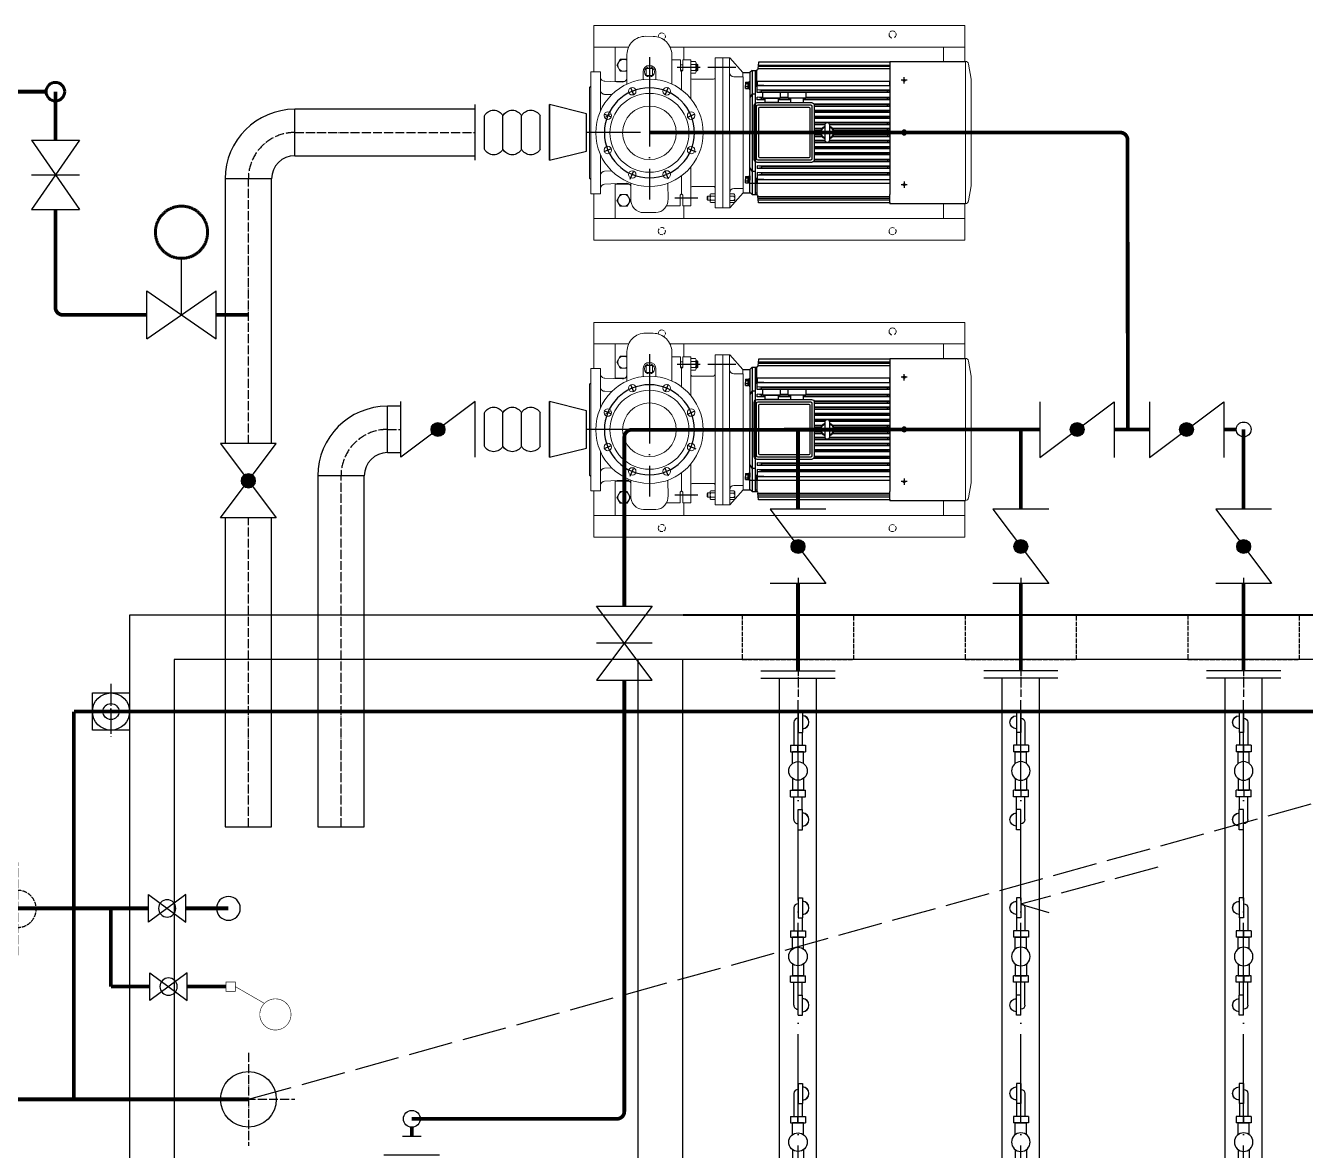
# Model space of a CAD drawing. Header units: inches. Extents: x -26985 to 86262, y -10753 to 149570.
# Drawn here: x -8848 to -5402, y 50635 to 53665 of the extents above; entities that cross this region are included whole.
import ezdxf

# ---------------------------------------------------------------- set-up
doc = ezdxf.new("R2010")
doc.units = ezdxf.units.IN
doc.header["$MEASUREMENT"] = 0
doc.linetypes.add('ACAD_ISO02W100', pattern=[15, 12, -3])
doc.linetypes.add('ACAD_ISO04W100', pattern=[30, 24, -3, 0, -3])
for name, color, linetype in [('JY', 7, 'Continuous'), ('JYKC', 4, 'Continuous'), ('JYKC-YM', 4, 'Continuous')]:
    doc.layers.add(name, color=color, linetype=linetype)

# ---------------------------------------------------------------- blocks, each defined once
blk = doc.blocks.new('蝶阀')
at = {"layer": 'JY', "linetype": 'Continuous', "lineweight": -3}
h = blk.add_hatch(color=10, dxfattribs=at)
h.paths.add_polyline_path([(-14.9, 11.2), (14.9, -11.2, 0.162278), (18.7, 0, 0.720759)])
h.paths.add_polyline_path([(14.9, -11.2), (-14.9, 11.2, 0.162278), (-18.7, 0, 0.720759)])
at = {"layer": 'JY', "color": 10, "linetype": 'Continuous', "lineweight": -3}
for p, q in [((100, -75), (-100, 75)), ((-100, 75), (-100, -75)), ((100, 75), (100, -75))]:
    blk.add_line(p, q, dxfattribs=at)
for start, end in [(0, 180), (180, 360)]:
    blk.add_arc((0, 0), 18.7, start, end, dxfattribs=at)
blk = doc.blocks.new('JYSP-3115-P')
at = {"layer": 'JYKC', "color": 132, "linetype": 'Continuous', "lineweight": -3}
for p, q in [((3000, 150), (3000, -50)), ((3020, 150), (3020, -50)), ((0, 100), (3000, 100)), ((0, 100), (0, 0)), ((0, 0), (3000, 0))]:
    blk.add_line(p, q, dxfattribs=at)
at = {"layer": 'JYKC', "color": 136, "linetype": 'Continuous', "ltscale": 2}
for p, q in [((180.6, 70.4), (180.6, 29.9)), ((180.6, 70.4), (198.2, 70.4)), ((198.2, 70.4), (198.2, 29.9)), ((301.8, 70.4), (301.8, 29.9)), ((319.4, 70.4), (301.8, 70.4)), ((319.4, 70.4), (319.4, 29.9)), ((680.6, 70.4), (680.6, 29.9)), ((680.6, 70.4), (698.2, 70.4)), ((698.2, 70.4), (698.2, 29.9)), ((801.8, 70.4), (801.8, 29.9)), ((819.4, 70.4), (801.8, 70.4)), ((819.4, 70.4), (819.4, 29.9)), ((1180.6, 70.4), (1180.6, 29.9)), ((1180.6, 70.4), (1198.2, 70.4)), ((1198.2, 70.4), (1198.2, 29.9)), ((1301.8, 70.4), (1301.8, 29.9)), ((1319.4, 70.4), (1301.8, 70.4)), ((1319.4, 70.4), (1319.4, 29.9)), ((1680.6, 70.4), (1680.6, 29.9)), ((1680.6, 70.4), (1698.2, 70.4)), ((1698.2, 70.4), (1698.2, 29.9)), ((1801.8, 70.4), (1801.8, 29.9)), ((1819.4, 70.4), (1801.8, 70.4)), ((1819.4, 70.4), (1819.4, 29.9)), ((2180.6, 70.4), (2180.6, 29.9)), ((2180.6, 70.4), (2198.2, 70.4)), ((2198.2, 70.4), (2198.2, 29.9)), ((2301.8, 70.4), (2301.8, 29.9)), ((2319.4, 70.4), (2301.8, 70.4)), ((2319.4, 70.4), (2319.4, 29.9)), ((2680.6, 70.4), (2680.6, 29.9)), ((2680.6, 70.4), (2698.2, 70.4)), ((2698.2, 70.4), (2698.2, 29.9)), ((2801.8, 70.4), (2801.8, 29.9)), ((2819.4, 70.4), (2801.8, 70.4)), ((2819.4, 70.4), (2819.4, 29.9)), ((118.9, 61.1), (180.6, 61.2)), ((146.1, 38.7), (180.6, 38.7)), ((198.2, 50.2), (180.6, 50.1)), ((301.8, 50.2), (319.4, 50.1)), ((381.1, 61.1), (319.4, 61.2)), ((353.9, 38.7), (319.4, 38.7)), ((618.9, 61.1), (680.6, 61.2)), ((646.1, 38.7), (680.6, 38.7)), ((698.2, 50.2), (680.6, 50.1)), ((801.8, 50.2), (819.4, 50.1)), ((881.1, 61.1), (819.4, 61.2)), ((853.9, 38.7), (819.4, 38.7)), ((1118.9, 61.1), (1180.6, 61.2)), ((1146.1, 38.7), (1180.6, 38.7)), ((1198.2, 50.2), (1180.6, 50.1)), ((1301.8, 50.2), (1319.4, 50.1)), ((1381.1, 61.1), (1319.4, 61.2)), ((1353.9, 38.7), (1319.4, 38.7)), ((1618.9, 61.1), (1680.6, 61.2)), ((1646.1, 38.7), (1680.6, 38.7)), ((1698.2, 50.2), (1680.6, 50.1)), ((1801.8, 50.2), (1819.4, 50.1)), ((1881.1, 61.1), (1819.4, 61.2)), ((1853.9, 38.7), (1819.4, 38.7)), ((2118.9, 61.1), (2180.6, 61.2)), ((2146.1, 38.7), (2180.6, 38.7)), ((2198.2, 50.2), (2180.6, 50.1)), ((2301.8, 50.2), (2319.4, 50.1)), ((2381.1, 61.1), (2319.4, 61.2)), ((2353.9, 38.7), (2319.4, 38.7)), ((2618.9, 61.1), (2680.6, 61.2)), ((2646.1, 38.7), (2680.6, 38.7)), ((2698.2, 50.2), (2680.6, 50.1)), ((2801.8, 50.2), (2819.4, 50.1)), ((2881.1, 61.1), (2819.4, 61.2)), ((2853.9, 38.7), (2819.4, 38.7)), ((180.6, 29.9), (198.2, 29.9)), ((319.4, 29.9), (301.8, 29.9)), ((680.6, 29.9), (698.2, 29.9)), ((819.4, 29.9), (801.8, 29.9)), ((1180.6, 29.9), (1198.2, 29.9)), ((1319.4, 29.9), (1301.8, 29.9)), ((1680.6, 29.9), (1698.2, 29.9)), ((1819.4, 29.9), (1801.8, 29.9)), ((2180.6, 29.9), (2198.2, 29.9)), ((2319.4, 29.9), (2301.8, 29.9)), ((2680.6, 29.9), (2698.2, 29.9)), ((2819.4, 29.9), (2801.8, 29.9))]:
    blk.add_line(p, q, dxfattribs=at)
at = {"layer": 'JYKC', "color": 50, "linetype": 'ACAD_ISO04W100', "lineweight": -3, "ltscale": 10}
blk.add_line((0, 50), (3000, 50), dxfattribs=at)
at = {"layer": 'JYKC', "color": 136, "linetype": 'Continuous', "lineweight": -3}
for p, q in [((91.7, 50), (146.1, 50)), ((91.7, 50), (91.7, 38.2)), ((91.7, 38.2), (146.1, 38.2)), ((146.1, 50), (146.1, 38.2)), ((230, 65), (198.2, 65)), ((198.2, 35), (198.2, 65)), ((230, 35), (198.2, 35)), ((270, 65), (301.8, 65)), ((270, 35), (301.8, 35)), ((301.8, 35), (301.8, 65)), ((408.3, 50), (353.9, 50)), ((353.9, 50), (353.9, 38.2)), ((408.3, 38.2), (353.9, 38.2)), ((408.3, 50), (408.3, 38.2)), ((591.7, 50), (646.1, 50)), ((591.7, 50), (591.7, 38.2)), ((591.7, 38.2), (646.1, 38.2)), ((646.1, 50), (646.1, 38.2)), ((730, 65), (698.2, 65)), ((698.2, 35), (698.2, 65)), ((730, 35), (698.2, 35)), ((770, 65), (801.8, 65)), ((770, 35), (801.8, 35)), ((801.8, 35), (801.8, 65)), ((908.3, 50), (853.9, 50)), ((853.9, 50), (853.9, 38.2)), ((908.3, 38.2), (853.9, 38.2)), ((908.3, 50), (908.3, 38.2)), ((1091.7, 50), (1146.1, 50)), ((1091.7, 50), (1091.7, 38.2)), ((1091.7, 38.2), (1146.1, 38.2)), ((1146.1, 50), (1146.1, 38.2)), ((1230, 65), (1198.2, 65)), ((1198.2, 35), (1198.2, 65)), ((1230, 35), (1198.2, 35)), ((1270, 65), (1301.8, 65)), ((1270, 35), (1301.8, 35)), ((1301.8, 35), (1301.8, 65)), ((1408.3, 50), (1353.9, 50)), ((1353.9, 50), (1353.9, 38.2)), ((1408.3, 38.2), (1353.9, 38.2)), ((1408.3, 50), (1408.3, 38.2)), ((1591.7, 50), (1646.1, 50)), ((1591.7, 50), (1591.7, 38.2)), ((1591.7, 38.2), (1646.1, 38.2)), ((1646.1, 50), (1646.1, 38.2)), ((1730, 65), (1698.2, 65)), ((1698.2, 35), (1698.2, 65)), ((1730, 35), (1698.2, 35)), ((1770, 65), (1801.8, 65)), ((1770, 35), (1801.8, 35)), ((1801.8, 35), (1801.8, 65)), ((1908.3, 50), (1853.9, 50)), ((1853.9, 50), (1853.9, 38.2)), ((1908.3, 38.2), (1853.9, 38.2)), ((1908.3, 50), (1908.3, 38.2)), ((2091.7, 50), (2146.1, 50)), ((2091.7, 50), (2091.7, 38.2)), ((2091.7, 38.2), (2146.1, 38.2)), ((2146.1, 50), (2146.1, 38.2)), ((2230, 65), (2198.2, 65)), ((2198.2, 35), (2198.2, 65)), ((2230, 35), (2198.2, 35)), ((2270, 65), (2301.8, 65)), ((2270, 35), (2301.8, 35)), ((2301.8, 35), (2301.8, 65)), ((2408.3, 50), (2353.9, 50)), ((2353.9, 50), (2353.9, 38.2)), ((2408.3, 38.2), (2353.9, 38.2)), ((2408.3, 50), (2408.3, 38.2)), ((2591.7, 50), (2646.1, 50)), ((2591.7, 50), (2591.7, 38.2)), ((2591.7, 38.2), (2646.1, 38.2)), ((2646.1, 50), (2646.1, 38.2)), ((2730, 65), (2698.2, 65)), ((2698.2, 35), (2698.2, 65)), ((2730, 35), (2698.2, 35)), ((2770, 65), (2801.8, 65)), ((2770, 35), (2801.8, 35)), ((2801.8, 35), (2801.8, 65)), ((2908.3, 50), (2853.9, 50)), ((2853.9, 50), (2853.9, 38.2)), ((2908.3, 38.2), (2853.9, 38.2)), ((2908.3, 50), (2908.3, 38.2))]:
    blk.add_line(p, q, dxfattribs=at)
for centre in [(250, 50), (750, 50), (1250, 50), (1750, 50), (2250, 50), (2750, 50)]:
    blk.add_circle(centre, 25, dxfattribs=at)
for centre, radius, start, end in [((118.9, 38.2), 17.8, 180.9657, 359.0343), ((118.9, 38.2), 17.5, 180, 0), ((381.1, 38.2), 17.8, 180.9657, 359.0343), ((381.1, 38.2), 17.5, 180, 0), ((618.9, 38.2), 17.8, 180.9657, 359.0343), ((618.9, 38.2), 17.5, 180, 0), ((881.1, 38.2), 17.8, 180.9657, 359.0343), ((881.1, 38.2), 17.5, 180, 0), ((1118.9, 38.2), 17.8, 180.9657, 359.0343), ((1118.9, 38.2), 17.5, 180, 0), ((1381.1, 38.2), 17.8, 180.9657, 359.0343), ((1381.1, 38.2), 17.5, 180, 0), ((1618.9, 38.2), 17.8, 180.9657, 359.0343), ((1618.9, 38.2), 17.5, 180, 0), ((1881.1, 38.2), 17.8, 180.9657, 359.0343), ((1881.1, 38.2), 17.5, 180, 0), ((2118.9, 38.2), 17.8, 180.9657, 359.0343), ((2118.9, 38.2), 17.5, 180, 0), ((2381.1, 38.2), 17.8, 180.9657, 359.0343), ((2381.1, 38.2), 17.5, 180, 0), ((2618.9, 38.2), 17.8, 180.9657, 359.0343), ((2618.9, 38.2), 17.5, 180, 0), ((2881.1, 38.2), 17.8, 180.9657, 359.0343), ((2881.1, 38.2), 17.5, 180, 0)]:
    blk.add_arc(centre, radius, start, end, dxfattribs=at)
at = {"layer": 'JYKC', "color": 136, "linetype": 'Continuous', "ltscale": 2}
for centre, start, end in [((118.9, 50), 90, 180), ((381.1, 50), 0, 90), ((618.9, 50), 90, 180), ((881.1, 50), 0, 90), ((1118.9, 50), 90, 180), ((1381.1, 50), 0, 90), ((1618.9, 50), 90, 180), ((1881.1, 50), 0, 90), ((2118.9, 50), 90, 180), ((2381.1, 50), 0, 90), ((2618.9, 50), 90, 180), ((2881.1, 50), 0, 90)]:
    blk.add_arc(centre, 11.1, start, end, dxfattribs=at)
blk = doc.blocks.new('地漏')
at = {"layer": 'JY', "color": 50, "linetype": 'ACAD_ISO04W100', "lineweight": -3, "ltscale": 5}
for p, q in [((0, 150), (0, -150)), ((-150, 0), (150, 0))]:
    blk.add_line(p, q, dxfattribs=at)
at = {"layer": 'JY', "color": 10, "linetype": 'Continuous', "lineweight": -3}
blk.add_lwpolyline([(-100, 100), (100, 100), (100, -100), (-100, -100)], close=True, dxfattribs=at)
for radius in [100, 43.1]:
    blk.add_circle((0, 0), radius, dxfattribs=at)
blk = doc.blocks.new('球阀')
at = {"layer": 'JY', "color": 10, "linetype": 'Continuous', "lineweight": -3}
for p, q in [((-100, 75), (-100, -75)), ((-100, -75), (100, 75)), ((100, -75), (-100, 75)), ((100, 75), (100, -75))]:
    blk.add_line(p, q, dxfattribs=at)
for start, end in [(0, 180), (180, 360)]:
    blk.add_arc((0, 0), 46.7, start, end, dxfattribs=at)
blk = doc.blocks.new('浮球阀')
at = {"layer": 'JY', "color": 10, "linetype": 'Continuous', "lineweight": -3, "const_width": 3}
for points in [[(0, 25), (0, -25), (50, -25), (50, 25), (0, 25)], [(50, 0), (206.6, -90.4)]]:
    blk.add_lwpolyline(points, dxfattribs=at)
blk.add_lwpolyline([(350, -150, 1), (181.9, -150, 1), (350, -150, 1.732051)], format="xyb", dxfattribs=at)
blk = doc.blocks.new('室外管网')
at = {"layer": 'JY', "color": 2, "linetype": 'ACAD_ISO04W100', "lineweight": -3}
for p, q in [((3049.1, 1678), (3049.1, 1928)), ((2925.1, 1804.5), (3175.1, 1804.5))]:
    blk.add_line(p, q, dxfattribs=at)
at = {"layer": 'JY', "color": 11, "linetype": 'Continuous', "lineweight": -3, "const_width": 10}
for points in [[(2597.4, 1804.5), (2482.5, 1804.5)], [(3049.1, 1804.5), (2697.4, 1804.5)], [(2799.1, 1593.7), (2799.1, 1804.5)], [(2593.7, 1593.7), (2488.9, 1593.7)], [(2693.7, 1593.7), (2799.1, 1593.7)]]:
    blk.add_lwpolyline(points, dxfattribs=at)
at = {"layer": 'JY', "color": 11, "linetype": 'Continuous', "lineweight": -3}
blk.add_circle((2482.5, 1804.5), 32.1, dxfattribs=at)
at = {"layer": 'JY', "color": 5, "linetype": 'ACAD_ISO02W100', "lineweight": -3}
blk.add_circle((3050.1, 1803), 50, dxfattribs=at)
at = {"layer": 'JY', "color": 8, "linetype": 'Continuous', "lineweight": -3, "xscale": -0.5, "yscale": 0.5, "zscale": 0.5, "rotation": 180}
for p in [(2647.4, 1804.5), (2643.7, 1593.7)]:
    blk.add_blockref('球阀', p, dxfattribs=at)
at = {"layer": 'JY', "color": 11, "linetype": 'Continuous', "lineweight": -3, "xscale": -0.5, "yscale": 0.5, "zscale": 0.5}
blk.add_blockref('浮球阀', (2488.9, 1593.7), dxfattribs=at)
blk = doc.blocks.new('活接头')
at = {"layer": 'JY', "color": 10, "linetype": 'Continuous', "lineweight": -3}
for p, q in [((0, 75), (0, -75)), ((-50, 25), (-50, -25)), ((50, 25), (50, -25))]:
    blk.add_line(p, q, dxfattribs=at)
blk = doc.blocks.new('水泵P')
at = {"layer": 'JYKC', "linetype": 'Continuous'}
h = blk.add_hatch(dxfattribs=at)
h.set_pattern_fill('U', color=136, scale=1.287738, angle=135, style=0, pattern_type=0)
h.set_pattern_definition([(135, (-580.4002, 126.8244), (-0.91057, -0.91057), [])])
h.paths.add_polyline_path([(-580.4, 132.4), (-580.4, 137.1), (-582.5, 137.1), (-582.5, 132.4)])
h.paths.add_polyline_path([(-582.5, 121.2), (-582.5, 116.5), (-580.4, 116.5), (-580.4, 121.2)])
h = blk.add_hatch(dxfattribs=at)
h.set_pattern_fill('U', color=136, scale=1.15563, angle=45, style=0, pattern_type=0)
h.set_pattern_definition([(225, (-580.4002, -126.8244), (-0.91057, 0.91057), [])])
h.paths.add_polyline_path([(-580.4, -132.4), (-580.4, -137.1), (-582.5, -137.1), (-582.5, -132.4)])
h.paths.add_polyline_path([(-582.5, -121.2), (-582.5, -116.5), (-580.4, -116.5), (-580.4, -121.2)])
at = {"layer": 'JYKC', "color": 4, "linetype": 'Continuous', "lineweight": 15}
for p, q in [((-1000.8, 165.6), (-1000.8, 289.8)), ((-1000.8, 289.8), (-1.2, 289.8)), ((-1.2, 289.8), (-1.2, 191.4)), ((-1008.9, -163.8), (-1008.9, 165.6)), ((-1008.9, 165.6), (-982.4, 165.6)), ((-1012.4, 123.4), (-1008.9, 126.9)), ((-1012.4, 123.4), (-1012.4, -121.6)), ((-1012.4, -121.6), (-1008.9, -125.1)), ((-982.4, -163.8), (-1008.9, -163.8)), ((-1000.8, -288), (-1000.8, -163.8)), ((-1.2, -191.4), (-1.2, -288)), ((-1.2, -288), (-1000.8, -288))]:
    blk.add_line(p, q, dxfattribs=at)
at = {"layer": 'JYKC', "color": 136, "linetype": 'Continuous', "lineweight": 15}
for p, q in [((-1000.8, 232), (-1.2, 232)), ((-943.1, 139.6), (-943.1, 232)), ((-943.1, 232), (-758.2, 232)), ((-866.7, 215.8), (-833.7, 215.8)), ((-758.2, 232), (-758.2, 197.4)), ((-59, 232), (-59, 191.4)), ((-929.2, 198.9), (-938.4, 182.9)), ((-938.4, 182.9), (-929.2, 166.9)), ((-910.7, 198.9), (-929.2, 198.9)), ((-901.5, 182.9), (-910.7, 198.9)), ((-910.7, 166.9), (-901.5, 182.9)), ((-900.4, 181.9), (-900.4, 136.4)), ((-773.2, 197.4), (-804.9, 197.4)), ((-800.6, 181), (-800.7, 136.7)), ((-767.5, 197.4), (-773.2, 197.4)), ((-767.5, 197.3), (-767.5, 169.1)), ((-760.6, 197.4), (-739.6, 197.4)), ((-760.6, 197.3), (-760.6, 169.1)), ((-739.6, 93.3), (-739.6, 197.3)), ((-695.2, 180.4), (-695.2, 173.3)), ((-695.2, 173.3), (-693.1, 171.1)), ((-695.1, 180.4), (-693.1, 182.6)), ((-693.1, 182.6), (-693.1, 171.1)), ((-687.4, 182.6), (-693.1, 182.6)), ((-687.4, 185.6), (-687.4, 168.4)), ((-685.5, 182.6), (-685.6, 182.6)), ((-685.5, 188.5), (-674, 188.5)), ((-685.5, 182.7), (-674, 182.7)), ((-652.9, 203.2), (-673.9, 203.2)), ((-673.9, 203.2), (-673.9, -201.1)), ((-652.9, -201.1), (-652.9, 203.2)), ((-634.6, 203.1), (-652.5, 203.1)), ((-634.6, 162.7), (-634.6, 203.1)), ((-634.6, 203.1), (-598.7, 162.7)), ((-634.6, 203.1), (-634.6, 0.9)), ((-623, 188.8), (-634.5, 188.8)), ((-623, 183), (-634.5, 183)), ((-621.1, 185.9), (-621.1, 168.7)), ((0, 191.4), (0, -191.4)), ((8.5, 183.9), (8.5, 184.3)), ((15.6, 143.7), (8.5, 184.3)), ((-982.4, 165.6), (-982.4, 60.1)), ((-937.5, 137.4), (-971.4, 139.4)), ((-943.1, 139.6), (-943.1, 137.8)), ((-904.4, 139.6), (-943.1, 139.6)), ((-929.2, 166.9), (-910.7, 166.9)), ((-850.6, 150.9), (-850.6, 145.3)), ((-763.9, 165.4), (-767.5, 169.1)), ((-760.6, 169.1), (-764, 165.6)), ((-763.9, 116.5), (-763.9, 165.7)), ((-763.9, 165.7), (-763.9, 116.5)), ((-735.5, 145.4), (-678, 145.4)), ((-693.1, 171.1), (-687.4, 171.1)), ((-685.5, 171.1), (-674, 171.1)), ((-685.5, 165.3), (-674, 165.3)), ((-623, 171.4), (-634.5, 171.4)), ((-623, 165.6), (-634.5, 165.6)), ((-598.7, 151.1), (-623, 151.1)), ((-598.7, 162.7), (-598.7, 151.1)), ((-598.7, 151.1), (-598.7, -149.8)), ((-167.4, 142.3), (-164.5, 144)), ((-167.4, 138.9), (-167.4, 142.3)), ((-164.5, 137.3), (-167.4, 138.9)), ((-164.5, 144), (-161.6, 142.3)), ((-161.6, 138.9), (-164.5, 137.3)), ((-161.6, 142.3), (-161.6, 138.9)), ((15.6, 143.7), (15.6, -143.7)), ((-952.7, 103.1), (-971.4, 104.2)), ((-937.3, 137.5), (-912.4, 136.3)), ((-634.8, -201.1), (-634.8, 0.4)), ((-982.4, -58.4), (-982.4, -163.8)), ((-953.9, -50.4), (-971.6, -40.6)), ((-952, -102), (-971.9, -102.8)), ((-739.6, -195.5), (-739.6, -91.5)), ((-923, -136), (-971.9, -138)), ((-943.1, -136.8), (-943.1, -137.8)), ((-943.1, -230.2), (-943.1, -137.8)), ((-943.1, -137.8), (-917.1, -137.8)), ((-911.2, -209.7), (-911.2, -130.4)), ((-790.7, -209.1), (-790.7, -130.5)), ((-763.9, -114.7), (-763.9, -164.1)), ((-763.9, -164.1), (-763.9, -114.7)), ((-164.5, -137.3), (-167.4, -138.9)), ((-161.6, -138.9), (-164.5, -137.3)), ((-929.2, -165.1), (-938.4, -181.1)), ((-911.2, -165.1), (-929.2, -165.1)), ((-867.9, -142.5), (-867.9, -163.2)), ((-859.7, -153.4), (-842, -153.4)), ((-859.7, -172.4), (-859.7, -153.4)), ((-850.6, -166.1), (-850.6, -160.3)), ((-842, -153.4), (-842, -172.4)), ((-833.3, -142.5), (-833.3, -163.2)), ((-763.9, -163.8), (-767.3, -167.5)), ((-767.3, -195.4), (-767.3, -167.5)), ((-767.3, -167.6), (-760.6, -167.6)), ((-760.6, -167.7), (-763.9, -164.1)), ((-760.6, -195.5), (-760.6, -167.7)), ((-760.6, -195.5), (-760.6, -167.7)), ((-739.5, -143.6), (-739.5, -143.6)), ((-738.3, -159.4), (-726.3, -159.4)), ((-738.3, -167.3), (-726.3, -167.3)), ((-678, -143.6), (-735.4, -143.6)), ((-725.1, -163.4), (-725.1, -187.1)), ((-721.7, -166), (-725.1, -166)), ((-725.1, -166), (-725.1, -184.5)), ((-721.7, -166), (-720.5, -167.2)), ((-721.7, -184.5), (-721.7, -166)), ((-720.5, -167.2), (-720.5, -183.3)), ((-634.8, -161.4), (-634.8, -201.1)), ((-634, -200.9), (-598.9, -161.4)), ((-598.9, -149.8), (-623.3, -149.8)), ((-598.9, -161.4), (-598.9, -149.8)), ((-167.4, -138.9), (-167.4, -142.3)), ((-167.4, -142.3), (-164.5, -144)), ((-164.5, -144), (-161.6, -142.3)), ((-161.6, -142.3), (-161.6, -138.9)), ((15.6, -143.7), (8.5, -184.3)), ((-938.4, -181.1), (-929.2, -197.1)), ((-929.2, -197.1), (-911.2, -197.1)), ((-842, -172.4), (-859.7, -172.4)), ((-767.3, -195.6), (-790.7, -195.5)), ((-767.3, -182.3), (-760.6, -182.3)), ((-739.6, -195.6), (-760.6, -195.6)), ((-758.2, -195.6), (-758.2, -230.2)), ((-738.3, -183.2), (-726.3, -183.2)), ((-738.3, -191.1), (-726.3, -191.1)), ((-725.1, -184.5), (-721.7, -184.5)), ((-720.5, -183.3), (-721.7, -184.5)), ((-673.9, -201.1), (-652.9, -201.1)), ((-634.1, -201.2), (-652.5, -201.2)), ((-59, -191.4), (-59, -230.2)), ((8.5, -183.9), (8.5, -184.3)), ((-1000.8, -230.2), (-906.7, -230.2)), ((-906.7, -230.2), (-943.1, -230.2)), ((-758.2, -230.2), (-795.1, -230.2)), ((-795.1, -230.2), (-1.2, -230.2)), ((-860.7, -259.1), (-840.3, -259))]:
    blk.add_line(p, q, dxfattribs=at)
at = {"layer": 'JYKC', "color": 50, "linetype": 'ACAD_ISO04W100', "ltscale": 10}
for p, q in [((-850.6, -202.5), (-850.6, 180.5)), ((25.8, 0), (-1020.1, 0))]:
    blk.add_line(p, q, dxfattribs=at)
at = {"layer": 'JYKC', "color": 136, "linetype": 'Continuous', "ltscale": 3}
for p, q in [((-720.6, 176.9), (-782.3, 176.9)), ((-156.4, 140.6), (-172.6, 140.6)), ((-164.5, 132.3), (-164.5, 149)), ((-902.4, 126), (-893.8, 105.2)), ((-798.9, 125.8), (-807.9, 104.1)), ((-972.9, 51.6), (-952.5, 43.1)), ((-724.6, 53.1), (-748.3, 43.3)), ((-952.8, -41.4), (-972.7, -49.7)), ((-748.5, -41.4), (-727.6, -50)), ((-893.1, -101.6), (-900.8, -120.2)), ((-807.5, -103.1), (-799.6, -122.2)), ((-164.5, -132.3), (-164.5, -149)), ((-156.4, -140.6), (-172.6, -140.6)), ((-714.5, -175.3), (-776.1, -175.3)), ((-617.7, -175.3), (-693.2, -175.3))]:
    blk.add_line(p, q, dxfattribs=at)
at = {"layer": 'JYKC', "color": 136, "linetype": 'Continuous'}
for p, q in [((-556.6, 189.7), (-558.5, 171.3)), ((-203.1, 189.7), (-556.6, 189.7)), ((-203.1, 191.4), (-203.1, 167.4)), ((-203.1, 191.4), (0, 191.4)), ((-598.7, 162.7), (-578.6, 162.7)), ((-579.9, 162.7), (-579.9, 0)), ((-573.9, 167.4), (-578.6, 162.7)), ((-573.9, -167.4), (-574, 167.2)), ((-573.9, 167.4), (-565.3, 167.4)), ((-565.3, 167.4), (-562.7, 167.4)), ((-565.3, 167.4), (-565.3, -167.4)), ((-565.3, 162.3), (-561.9, 162.3)), ((-561.7, 137.7), (-561.7, 167.5)), ((-203.1, -191.4), (-203.1, 167.4)), ((-591.6, 135.3), (-591.6, 126.8)), ((-591.6, 135.3), (-585.2, 135.3)), ((-585.2, 131.1), (-591.6, 131.1)), ((-591.6, 118.3), (-591.6, 126.8)), ((-585.2, 122.6), (-591.6, 122.6)), ((-591.6, 118.3), (-585.2, 118.3)), ((-587, 126.8), (-580.7, 126.8)), ((-585.2, 135.3), (-585.2, 126.8)), ((-585.2, 134.7), (-582.5, 134.7)), ((-585.2, 126.8), (-585.2, 134.7)), ((-580.3, 131.7), (-585.2, 131.7)), ((-585.2, 126.8), (-582.5, 128.4)), ((-585.2, 126.8), (-585.2, 118.9)), ((-582.5, 126.8), (-585.2, 125.3)), ((-585.2, 118.3), (-585.2, 126.8)), ((-580.4, 121.9), (-585.2, 121.9)), ((-585.2, 118.9), (-582.5, 118.9)), ((-584.3, 126.8), (-578.8, 126.8)), ((-582.5, 137.1), (-580.4, 137.1)), ((-582.5, 126.8), (-582.5, 137.1)), ((-582.5, 134.7), (-582.5, 126.8)), ((-582.5, 132.4), (-580.4, 132.4)), ((-582.5, 126.8), (-582.5, 116.5)), ((-582.5, 118.9), (-582.5, 126.8)), ((-582.5, 121.2), (-580.4, 121.2)), ((-582.5, 116.5), (-580.4, 116.5)), ((-580.4, 137.7), (-580.4, 94.1)), ((-543, 137.7), (-580.4, 137.7)), ((-580.4, 137.1), (-580.4, 126.8)), ((-580.4, 116.5), (-580.4, 126.8)), ((-574, 103.9), (-580.4, 94.1)), ((-574, 103.9), (-565.3, 103.9)), ((-562.7, 124.2), (-565.3, 124.2)), ((-562.7, 124.2), (-562.7, 137.7)), ((-543, 126.8), (-562.7, 126.8)), ((-561, 107.7), (-561, 137.1)), ((-549, 112.8), (-561, 114.6)), ((-549, 109.4), (-561, 107.7)), ((-549, 109.4), (-549, 112.8)), ((-210, 112.8), (-204.9, 113.7)), ((-210, 109.4), (-210, 112.8)), ((-210, 109.4), (-204.9, 108.6)), ((-204.9, 113.7), (-203.1, 113.7)), ((-204.9, 108.6), (-204.9, 113.7)), ((-204.9, 108.6), (-203.1, 108.6)), ((-568.3, 73), (-568.3, -73)), ((-562.1, 70.7), (-562.1, -70.7)), ((-561, 89.8), (-561, 96.7)), ((-549, 95), (-561, 96.7)), ((-549, 91.5), (-561, 89.8)), ((-414.6, 80.7), (-560.6, 80.7)), ((-416.9, 74.5), (-558.2, 74.5)), ((-549, 91.5), (-549, 95)), ((-413, -70.7), (-413, 70.7)), ((-406.9, -73), (-406.9, 73)), ((-210, 95), (-204.9, 95.8)), ((-210, 91.5), (-210, 95)), ((-210, 91.5), (-204.9, 90.7)), ((-210, 76.9), (-204.9, 77.8)), ((-210, 73.5), (-210, 76.9)), ((-210, 73.5), (-204.9, 72.6)), ((-204.9, 90.7), (-204.9, 95.8)), ((-204.9, 95.8), (-203.1, 95.8)), ((-204.9, 90.7), (-203.1, 90.7)), ((-204.9, 72.6), (-204.9, 77.8)), ((-204.9, 77.8), (-203.1, 77.8)), ((-204.9, 72.6), (-203.1, 72.6)), ((-555.9, 66), (-555.9, -66)), ((-421.5, 68.4), (-553.6, 68.4)), ((-419.2, -66), (-419.2, 66)), ((-210, 58.8), (-204.9, 59.7)), ((-210, 55.4), (-210, 58.8)), ((-210, 55.4), (-204.9, 54.5)), ((-210, 42.5), (-204.9, 43.4)), ((-210, 39.1), (-210, 42.5)), ((-210, 39.1), (-204.9, 38.2)), ((-204.9, 54.5), (-204.9, 59.7)), ((-204.9, 59.7), (-203.1, 59.7)), ((-204.9, 54.5), (-203.1, 54.5)), ((-204.9, 38.2), (-204.9, 43.4)), ((-204.9, 43.4), (-203.1, 43.4)), ((-204.9, 38.2), (-203.1, 38.2)), ((-579.9, -94.9), (-579.9, 0)), ((-377.8, 20.6), (-377.8, -20.6)), ((-365.8, -20.6), (-365.8, 20.6)), ((-365.8, 20.6), (-365.8, 20.6)), ((-210, 26.2), (-204.9, 27)), ((-210, 22.8), (-210, 26.2)), ((-210, 22.8), (-204.9, 21.9)), ((-210, 9.9), (-204.9, 10.7)), ((-210, 6.4), (-210, 9.9)), ((-210, 6.4), (-204.9, 5.6)), ((-204.9, 21.9), (-204.9, 27)), ((-204.9, 27), (-203.1, 27)), ((-204.9, 21.9), (-203.1, 21.9)), ((-204.9, 5.6), (-204.9, 10.7)), ((-204.9, 10.7), (-203.1, 10.7)), ((-204.9, 5.6), (-203.1, 5.6)), ((-159.5, 0.4), (-169.5, 0.4)), ((-169.5, 0.4), (-169.5, -0.4)), ((-159.5, -0.4), (-159.5, 0.4)), ((-377.8, -20.6), (-377.8, -20.6)), ((-210, -6.4), (-204.9, -5.6)), ((-210, -6.4), (-210, -9.9)), ((-210, -9.9), (-204.9, -10.7)), ((-210, -22.8), (-204.9, -21.9)), ((-210, -22.8), (-210, -26.2)), ((-210, -26.2), (-204.9, -27)), ((-204.9, -5.6), (-203.1, -5.6)), ((-204.9, -5.6), (-204.9, -10.7)), ((-204.9, -10.7), (-203.1, -10.7)), ((-204.9, -21.9), (-203.1, -21.9)), ((-204.9, -21.9), (-204.9, -27)), ((-204.9, -27), (-203.1, -27)), ((-169.5, -0.4), (-159.5, -0.4)), ((-553.6, -68.4), (-421.5, -68.4)), ((-210, -39.1), (-204.9, -38.2)), ((-210, -39.1), (-210, -42.5)), ((-210, -42.5), (-204.9, -43.4)), ((-210, -55.4), (-204.9, -54.5)), ((-210, -55.4), (-210, -58.8)), ((-210, -58.8), (-204.9, -59.7)), ((-204.9, -38.2), (-203.1, -38.2)), ((-204.9, -38.2), (-204.9, -43.4)), ((-204.9, -43.4), (-203.1, -43.4)), ((-204.9, -54.5), (-203.1, -54.5)), ((-204.9, -54.5), (-204.9, -59.7)), ((-204.9, -59.7), (-203.1, -59.7)), ((-574, -103.9), (-580.4, -94.1)), ((-580.4, -137.7), (-580.4, -94.1)), ((-549, -89.7), (-561, -88)), ((-561, -88), (-561, -94.9)), ((-549, -93.1), (-561, -94.9)), ((-560.6, -80.7), (-414.6, -80.7)), ((-558.2, -74.5), (-416.9, -74.5)), ((-549, -89.7), (-549, -93.1)), ((-498.3, -92.3), (-545.5, -92.3)), ((-545.5, -92.3), (-545.5, -108.5)), ((-504.4, -80.7), (-539.4, -80.7)), ((-539.4, -80.7), (-539.4, -92.3)), ((-539.4, -92.3), (-504.4, -92.3)), ((-504.4, -92.3), (-504.4, -80.7)), ((-498.3, -108.5), (-498.3, -92.3)), ((-429.6, -92.3), (-476.8, -92.3)), ((-476.8, -92.3), (-476.8, -108.5)), ((-470.8, -92.3), (-470.8, -80.7)), ((-470.8, -80.7), (-435.7, -80.7)), ((-435.7, -92.3), (-470.8, -92.3)), ((-435.7, -80.7), (-435.7, -92.3)), ((-429.6, -108.5), (-429.6, -92.3)), ((-210, -71.7), (-204.9, -70.8)), ((-210, -71.7), (-210, -75.1)), ((-210, -75.1), (-204.9, -76)), ((-210, -89.7), (-204.9, -88.9)), ((-210, -89.7), (-210, -93.1)), ((-210, -93.1), (-204.9, -94)), ((-204.9, -70.8), (-203.1, -70.8)), ((-204.9, -70.8), (-204.9, -76)), ((-204.9, -76), (-203.1, -76)), ((-204.9, -88.9), (-203.1, -88.9)), ((-204.9, -88.9), (-204.9, -94)), ((-204.9, -94), (-203.1, -94)), ((-591.6, -118.3), (-591.6, -126.8)), ((-591.6, -118.3), (-585.2, -118.3)), ((-585.2, -122.6), (-591.6, -122.6)), ((-591.6, -135.3), (-591.6, -126.8)), ((-585.2, -131.1), (-591.6, -131.1)), ((-591.6, -135.3), (-585.2, -135.3)), ((-587, -126.8), (-580.7, -126.8)), ((-585.2, -118.3), (-585.2, -126.8)), ((-585.2, -126.8), (-585.2, -118.9)), ((-585.2, -118.9), (-582.5, -118.9)), ((-580.4, -121.9), (-585.2, -121.9)), ((-582.5, -126.8), (-585.2, -125.3)), ((-585.2, -126.8), (-585.2, -134.7)), ((-585.2, -126.8), (-582.5, -128.4)), ((-585.2, -135.3), (-585.2, -126.8)), ((-580.3, -131.7), (-585.2, -131.7)), ((-585.2, -134.7), (-582.5, -134.7)), ((-584.3, -126.8), (-578.8, -126.8)), ((-582.5, -126.8), (-582.5, -116.5)), ((-582.5, -116.5), (-580.4, -116.5)), ((-582.5, -118.9), (-582.5, -126.8)), ((-582.5, -121.2), (-580.4, -121.2)), ((-582.5, -134.7), (-582.5, -126.8)), ((-582.5, -126.8), (-582.5, -137.1)), ((-582.5, -132.4), (-580.4, -132.4)), ((-582.5, -137.1), (-580.4, -137.1)), ((-580.4, -116.5), (-580.4, -126.8)), ((-580.4, -137.1), (-580.4, -126.8)), ((-579.9, -161.4), (-579.9, -137.7)), ((-574, -103.9), (-565.3, -103.9)), ((-562.7, -124.2), (-565.3, -124.2)), ((-562.7, -124.2), (-562.7, -137.7)), ((-543, -126.8), (-562.7, -126.8)), ((-561.7, -137.7), (-561.7, -167.5)), ((-561, -107.7), (-561, -137.1)), ((-549, -109.4), (-561, -107.7)), ((-549, -112.8), (-561, -114.6)), ((-549, -109.4), (-549, -112.8)), ((-545.5, -108.5), (-498.3, -108.5)), ((-476.8, -108.5), (-429.6, -108.5)), ((-210, -109.4), (-204.9, -108.6)), ((-210, -109.4), (-210, -112.8)), ((-210, -112.8), (-204.9, -113.7)), ((-204.9, -108.6), (-204.9, -113.7)), ((-204.9, -108.6), (-203.1, -108.6)), ((-204.9, -113.7), (-203.1, -113.7)), ((-598.9, -161.4), (-579.9, -161.4)), ((-573.9, -167.4), (-579.9, -161.4)), ((-573.9, -167.4), (-565.3, -167.4)), ((-565.3, -162.3), (-561.9, -162.3)), ((-565.3, -167.4), (-562.7, -167.4)), ((-565.3, -167.4), (-562.7, -167.4)), ((-556.6, -189.7), (-558.5, -171.3)), ((-203.1, -189.7), (-556.6, -189.7)), ((-203.1, -191.4), (0, -191.4))]:
    blk.add_line(p, q, dxfattribs=at)
at = {"layer": 'JYKC', "color": 136, "linetype": 'Continuous', "ltscale": 5}
for p, q in [((-203.1, 177.4), (-557.9, 177.4)), ((-557.4, 181.7), (-203.1, 181.7)), ((-558.4, 172), (-203.1, 172)), ((-203.1, 137.7), (-561, 137.7)), ((-561, 137.7), (-561, 126.8)), ((-561, 126.8), (-203.1, 126.8)), ((-203.1, 126.8), (-203.1, 137.7)), ((-561, -126.8), (-203.1, -126.8)), ((-561, -137.7), (-561, -126.8)), ((-203.1, -137.7), (-561, -137.7)), ((-203.1, -126.8), (-203.1, -137.7)), ((-558.4, -172), (-203.1, -172)), ((-203.1, -177.4), (-557.9, -177.4)), ((-557.4, -181.7), (-203.1, -181.7))]:
    blk.add_line(p, q, dxfattribs=at)
at = {"layer": 'JYKC', "color": 136, "linetype": 'Continuous', "lineweight": 13, "ltscale": 5}
for p, q in [((-203.1, 126.8), (-561, 126.8)), ((-561, 126.8), (-561, 114.6)), ((-561, 114.6), (-203.1, 114.6)), ((-203.1, 114.6), (-203.1, 126.8)), ((-561, -114.6), (-203.1, -114.6)), ((-561, -126.8), (-561, -114.6)), ((-203.1, -126.8), (-561, -126.8)), ((-203.1, -114.6), (-203.1, -126.8))]:
    blk.add_line(p, q, dxfattribs=at)
at = {"layer": 'JYKC', "color": 136, "linetype": 'Continuous', "lineweight": 13}
for p, q in [((-561, 114.6), (-203.1, 114.6)), ((-561, 107.7), (-203.1, 107.7)), ((-549, 112.8), (-210, 112.8)), ((-549, 109.4), (-210, 109.4)), ((-561, 96.7), (-203.1, 96.7)), ((-561, 89.8), (-203.1, 89.8)), ((-549, 95), (-210, 95)), ((-549, 91.5), (-210, 91.5)), ((-409.3, 78.6), (-203.1, 78.6)), ((-408, 76.9), (-210, 76.9)), ((-406.9, 73.5), (-210, 73.5)), ((-406.9, 71.8), (-203.1, 71.8)), ((-406.9, 60.5), (-203.1, 60.5)), ((-406.9, 58.8), (-210, 58.8)), ((-406.9, 55.4), (-210, 55.4)), ((-406.9, 53.7), (-203.1, 53.7)), ((-406.9, 44.2), (-203.1, 44.2)), ((-406.9, 42.5), (-210, 42.5)), ((-406.9, 39.1), (-210, 39.1)), ((-406.9, 37.3), (-203.1, 37.3)), ((-406.9, 27.9), (-203.1, 27.9)), ((-406.9, 26.2), (-374, 26.2)), ((-406.9, 22.8), (-377.4, 22.8)), ((-406.9, 21), (-377.8, 21)), ((-406.9, 11.6), (-385.9, 11.6)), ((-406.9, 9.9), (-387.1, 9.9)), ((-406.9, 6.4), (-388.8, 6.4)), ((-406.9, 4.7), (-389.4, 4.7)), ((-369.6, 26.2), (-210, 26.2)), ((-366.2, 22.8), (-210, 22.8)), ((-365.8, 21), (-203.1, 21)), ((-357.7, 11.6), (-203.1, 11.6)), ((-356.5, 9.9), (-210, 9.9)), ((-354.8, 6.4), (-210, 6.4)), ((-354.2, 4.7), (-203.1, 4.7)), ((-406.9, -4.7), (-389.4, -4.7)), ((-406.9, -6.4), (-388.8, -6.4)), ((-406.9, -9.9), (-387.1, -9.9)), ((-406.9, -11.6), (-385.9, -11.6)), ((-406.9, -21), (-377.8, -21)), ((-406.9, -22.8), (-377.4, -22.8)), ((-406.9, -26.2), (-374, -26.2)), ((-406.9, -27.9), (-203.1, -27.9)), ((-369.6, -26.2), (-210, -26.2)), ((-366.2, -22.8), (-210, -22.8)), ((-365.8, -21), (-203.1, -21)), ((-357.7, -11.6), (-203.1, -11.6)), ((-356.5, -9.9), (-210, -9.9)), ((-354.8, -6.4), (-210, -6.4)), ((-354.2, -4.7), (-203.1, -4.7)), ((-406.9, -37.3), (-203.1, -37.3)), ((-406.9, -39.1), (-210, -39.1)), ((-406.9, -42.5), (-210, -42.5)), ((-406.9, -44.2), (-203.1, -44.2)), ((-406.9, -53.7), (-203.1, -53.7)), ((-406.9, -55.4), (-210, -55.4)), ((-406.9, -58.8), (-210, -58.8)), ((-406.9, -60.5), (-203.1, -60.5)), ((-561, -88), (-539.4, -88)), ((-561, -94.9), (-545.5, -94.9)), ((-549, -89.7), (-539.4, -89.7)), ((-549, -93.1), (-545.5, -93.1)), ((-504.4, -88), (-470.8, -88)), ((-504.4, -89.7), (-470.8, -89.7)), ((-498.3, -93.1), (-476.8, -93.1)), ((-498.3, -94.9), (-476.8, -94.9)), ((-435.7, -88), (-203.1, -88)), ((-435.7, -89.7), (-210, -89.7)), ((-429.6, -93.1), (-210, -93.1)), ((-429.6, -94.9), (-203.1, -94.9)), ((-407.9, -76.8), (-203.1, -76.8)), ((-407.2, -75.1), (-210, -75.1)), ((-406.9, -70), (-203.1, -70)), ((-406.9, -71.7), (-210, -71.7)), ((-561, -107.7), (-545.5, -107.7)), ((-561, -114.6), (-203.1, -114.6)), ((-549, -109.4), (-210, -109.4)), ((-549, -112.8), (-210, -112.8)), ((-498.3, -107.7), (-476.8, -107.7)), ((-429.6, -107.7), (-203.1, -107.7))]:
    blk.add_line(p, q, dxfattribs=at)
at = {"layer": 'JYKC', "color": 136, "linetype": 'Continuous', "lineweight": 15}
for centre, radius in [((-920, 182.9), 16), ((-850.6, 0.9), 144.5), ((-164.5, 140.6), 1.98), ((-850.6, 0.9), 106.3), ((-897, 113.1), 10.1), ((-804.2, 113), 10.1), ((-850.6, 0.9), 72.2), ((-962.8, 47.3), 10.1), ((-738.5, 47.5), 10.1), ((-962.7, -45.5), 10.1), ((-738.5, -45.5), 10.1), ((-897, -111.2), 10.1), ((-804.2, -111.1), 10.1), ((-850.6, -163.2), 13.4), ((-164.5, -140.6), 1.98)]:
    blk.add_circle(centre, radius, dxfattribs=at)
at = {"layer": 'JYKC', "color": 136, "linetype": 'Continuous', "ltscale": 3}
blk.add_circle((-850.6, 0.9), 121.3, dxfattribs=at)
at = {"layer": 'JYKC', "color": 136, "linetype": 'Continuous'}
for radius in [6.47, 5.02]:
    blk.add_circle((-164.5, 0), radius, dxfattribs=at)
at = {"layer": 'JYKC', "color": 136, "linetype": 'Continuous', "lineweight": 15}
for centre, radius, start, end in [((-817.2, 265.8), 9.57, 137.1314, 220.1105), ((-817.2, 265.8), 9.57, 72.1445, 126.6106), ((-817.2, 265.8), 9.57, 245.2689, 312.8614), ((-817.2, 265.8), 9.57, 341.2932, 53.3956), ((-196, 265.8), 9.57, 136.3943, 218.9545), ((-196, 265.8), 9.57, 233.9388, 306.4237), ((-196, 265.8), 9.57, 63.3037, 123.5599), ((-196, 265.8), 9.57, 329.6057, 42.9164), ((-866, 181.2), 34.7, 89.724, 186.6149), ((-835.2, 181.2), 34.7, 355.6202, 87.8024), ((-684.3, 185.6), 3.13, 112.4758, 247.5242), ((-677.8, 176.9), 9.61, 143.0468, 216.9532), ((-624.2, 185.9), 3.13, 292.4758, 67.5242), ((-630.7, 177.2), 9.61, 323.0468, 36.9532), ((0, 182.9), 8.58, 10, 90), ((-970.7, 151), 11.7, 182.4631, 267.3913), ((-912.1, 148.1), 11.7, 266.5669, 357.2735), ((-735.3, 149.6), 4.26, 180.7324, 269.5924), ((-684.3, 168.2), 3.12, 112.2978, 247.7022), ((-678.1, 149.6), 4.26, 270.129, 1.5319), ((-623, 162.7), 11.6, 180, 270), ((-624.2, 168.5), 3.12, 292.2978, 67.7022), ((-970.7, 115.8), 11.7, 182.4631, 267.3913), ((-970.7, -114.4), 11.7, 89.124, 180.6462), ((-922.9, -147.9), 11.7, 358.3377, 90.9414), ((-970.7, -149.6), 11.7, 89.124, 180.6462), ((-920, -181.1), 16, 56.9, 303.1), ((-850.6, -163.2), 17.3, 180, 0), ((-735.3, -147.9), 4.26, 89.6474, 180.7496), ((-732.7, -163.4), 6.92, 145.1163, 214.8837), ((-713.8, -175.3), 25.8, 162.1446, 197.8554), ((-732.3, -163.4), 7.16, 326.4554, 33.5446), ((-752, -175.3), 26.9, 342.8606, 17.1394), ((-678.2, -147.9), 4.26, 0.3672, 89.4924), ((-623.3, -161.4), 11.6, 90, 180), ((12.2, -143.1), 3.43, 350, 10), ((-732.7, -187.1), 6.92, 145.1163, 214.8837), ((-732.3, -187.1), 7.16, 326.4554, 33.5446), ((0, -182.9), 8.58, 270, 350), ((-861.6, -209.4), 49.7, 180.953, 271.0585), ((-840.2, -209.3), 49.7, 269.8645, 359.9497), ((-817.3, -258.6), 9.57, 171.4732, 213.3252), ((-817.3, -258.6), 9.57, 230.5079, 308.3803), ((-817.3, -258.6), 9.57, 38.1574, 58.2755), ((-817.3, -258.6), 9.57, 331.7006, 19.2376), ((-196, -263.9), 9.57, 101.0856, 211.498), ((-196, -263.9), 9.57, 226.7857, 309.7334), ((-196, -263.9), 9.57, 326.8596, 55.2074)]:
    blk.add_arc(centre, radius, start, end, dxfattribs=at)
at = {"layer": 'JYKC', "color": 136, "linetype": 'Continuous'}
for centre, radius, start, end in [((-562.7, 171.7), 4.29, 270, 354.2894), ((-560.6, 73), 7.7, 90, 180), ((-558.2, 70.7), 3.85, 90, 180), ((-416.9, 70.7), 3.85, 0, 90), ((-414.6, 73), 7.7, 0, 90), ((-553.6, 66), 2.31, 90, 180), ((-421.5, 66), 2.31, 0, 90), ((-371.8, 0), 18.2, 109.2635, 250.7365), ((-371.8, 0), 16.5, 111.4024, 248.5976), ((-371.8, 20.6), 6.01, 0, 180), ((-371.8, 0), 18.2, 289.2635, 70.7365), ((-371.8, 0), 16.5, 291.4024, 68.5976), ((-371.8, -20.6), 6.01, 180, 0), ((-553.6, -66), 2.31, 180, 270), ((-421.5, -66), 2.31, 270, 0), ((-560.6, -73), 7.7, 180, 270), ((-558.2, -70.7), 3.85, 180, 270), ((-416.9, -70.7), 3.85, 270, 0), ((-414.6, -73), 7.7, 270, 0), ((-562.7, -171.7), 4.29, 5.7106, 90)]:
    blk.add_arc(centre, radius, start, end, dxfattribs=at)
blk.add_point((-203.1, 189.7), dxfattribs=at)
blk = doc.blocks.new('大小头')
at = {"layer": 'JY', "color": 10, "linetype": 'Continuous', "lineweight": -3}
for p, q in [((100, 75), (0, 50)), ((100, -75), (100, 75)), ((0, 50), (0, -50)), ((0, -50), (100, -75))]:
    blk.add_line(p, q, dxfattribs=at)
blk = doc.blocks.new('软接头')
at = {"layer": 'JY', "color": 10, "linetype": 'Continuous', "lineweight": -3}
for p, q in [((-125, 75), (-125, -75)), ((75, 75), (75, -75)), ((-100, 45), (-100, -45)), ((-50, 45), (-50, -45)), ((0, 45), (0, -45)), ((50, 45), (50, -45))]:
    blk.add_line(p, q, dxfattribs=at)
for centre, start, end in [((-75, 31.6), 28.1642, 151.8358), ((-25, 31.6), 28.1642, 151.8358), ((25, 31.6), 28.1642, 151.8358), ((-75, -31.6), 208.1642, 331.8358), ((-25, -31.6), 208.1642, 331.8358), ((25, -31.6), 208.1642, 331.8358)]:
    blk.add_arc(centre, 28.4, start, end, dxfattribs=at)
blk = doc.blocks.new('闸阀')
at = {"layer": 'JY', "color": 10, "linetype": 'Continuous', "lineweight": -3}
for p, q in [((-100, -75), (-100, 75)), ((-100, 75), (100, -75)), ((100, 75), (-100, -75)), ((0, 75), (0, -75)), ((100, -75), (100, 75))]:
    blk.add_line(p, q, dxfattribs=at)
blk = doc.blocks.new('2135136')
at = {"color": 11, "linetype": 'Continuous', "lineweight": -3}
for centre, radius in [((43098.4, -4925.8), 20), ((44955.7, -7165.8), 22.6)]:
    blk.add_circle(centre, radius, dxfattribs=at)
at = {"color": 1, "lineweight": 60}
blk.add_circle((42188.4, -8125.4), 25, dxfattribs=at)
at = {"layer": 'JY', "color": 1, "linetype": 'ACAD_ISO02W100', "lineweight": -3, "ltscale": 10}
for p, q in [((44903.1, -7605.8), (43718.4, -3345.8)), ((44277.3, -5156.6), (44377.7, -5526.8)), ((44377.7, -5526.8), (44399.5, -5450))]:
    blk.add_line(p, q, dxfattribs=at)
at = {"layer": 'JY', "color": 10, "linetype": 'ACAD_ISO04W100', "ltscale": 50}
for p, q in [((42725, -7879.2), (42854.6, -7692.5)), ((42854.6, -7879.2), (42725, -7692.5)), ((42854.6, -7692.5), (42725, -7692.5)), ((42789.8, -7785.9), (42637.4, -7785.9)), ((42854.6, -7879.2), (42725, -7879.2)), ((42318.9, -8190.2), (42318.9, -8060.6)), ((42318.9, -8060.6), (42505.5, -8190.2)), ((42318.9, -8190.2), (42505.5, -8060.6)), ((42412.2, -8190.2), (42412.2, -8060.6)), ((42505.5, -8190.2), (42505.5, -8060.6))]:
    blk.add_line(p, q, dxfattribs=at)
at = {"layer": 'JY', "color": 5, "linetype": 'ACAD_ISO02W100', "lineweight": -3, "ltscale": 20, "const_width": 10}
for points in [[(43858.4, -3175.8), (43858.4, -8075.8)], [(44903.1, -7605.8), (44903.1, -9045.8)], [(43858.4, -8075.8), (44903.1, -8075.8)], [(42188.4, -9045.8), (42188.4, -8150.4)]]:
    blk.add_lwpolyline(points, dxfattribs=at)
at = {"layer": 'JY', "color": 11, "lineweight": -3, "const_width": 10}
for points in [[(43098.4, -4925.8), (43313.6, -4925.8)], [(43748.4, -4925.8), (43513.6, -4925.8)], [(43098.4, -4979.4), (43098.4, -4945.8)], [(43098.5, -5274.3), (43098.5, -5179.4)], [(43099.3, -6525.8), (43098.6, -5474.3)], [(43313.6, -5525.8), (43098.4, -5525.8)], [(43748.4, -5525.8), (43513.6, -5525.8)], [(43313.6, -6125.8), (43098.4, -6125.8)], [(43748.4, -6125.8), (43513.6, -6125.8)], [(45003.4, -7165.8), (44978.3, -7165.8)], [(42789.8, -7692.5), (42789.8, -7605.9)], [(42188.4, -8125.4), (42318.9, -8125.4)]]:
    blk.add_lwpolyline(points, dxfattribs=at)
for points in [[(42298.4, -6525.8), (42298.4, -5258.3, -0.41405), (42318.4, -5238.3), (43098.5, -5237.9)], [(43574.2, -6593.5), (43119.3, -6593.5, -0.414214), (43099.3, -6573.5), (43099.3, -6525.8)], [(44955.7, -7165.8), (44955.7, -6613.5, 0.414214), (44935.7, -6593.5), (43774.2, -6593.5)], [(42505.5, -8125.4), (42769.8, -8125.4, 0.414214), (42789.8, -8105.4), (42789.8, -7879.2)]]:
    blk.add_lwpolyline(points, format="xyb", dxfattribs=at)
at = {"layer": 'JY', "color": 10, "linetype": 'ACAD_ISO04W100', "lineweight": 60, "ltscale": 50}
blk.add_circle((42567.1, -7785.9), 70.3, dxfattribs=at)
at = {"layer": 'JYKC-YM', "color": 7, "linetype": 'Continuous', "lineweight": -3}
for p, q in [((43598.4, -3225.8), (43598.4, -7455.8)), ((43718.4, -3345.8), (43718.4, -7805.8)), ((47073.4, -6435.8), (43718.4, -6435.8)), ((47073.4, -6555.8), (43718.4, -6555.8)), ((43598.4, -7455.8), (43598.4, -7925.8)), ((43718.4, -7805.8), (47073.4, -7805.8)), ((43598.4, -7925.8), (46903.4, -7925.8))]:
    blk.add_line(p, q, dxfattribs=at)
at = {"layer": 'JYKC-YM', "color": 1, "linetype": 'ACAD_ISO04W100', "lineweight": -3}
for p, q in [((43498.4, -4925.8), (43818.4, -4925.8)), ((43498.4, -5525.8), (43818.4, -5525.8)), ((43498.4, -6125.8), (43818.4, -6125.8))]:
    blk.add_line(p, q, dxfattribs=at)
at = {"layer": 'JYKC-YM', "color": 11, "linetype": 'Continuous', "lineweight": -3}
for p, q in [((42235.9, -6995.3), (42235.9, -7480.9)), ((42360.9, -7480.9), (42360.9, -6995.3)), ((43035.9, -7195.3), (43035.9, -7231.4)), ((43160.9, -7231.4), (43160.9, -7195.3)), ((43160.9, -7231.4), (43035.9, -7231.4)), ((44169.2, -7293.9), (43223.4, -7293.9)), ((43223.4, -7293.9), (43223.4, -7418.9)), ((44169.2, -7418.9), (44169.2, -7293.9)), ((43223.4, -7418.9), (44169.2, -7418.9)), ((42360.9, -7480.9), (42235.9, -7480.9)), ((43136.6, -7543.4), (42423.4, -7543.4)), ((42423.4, -7543.4), (42423.4, -7668.4)), ((44169.2, -7543.4), (43336.6, -7543.4)), ((44169.2, -7668.4), (44169.2, -7543.4)), ((42423.4, -7668.4), (43136.6, -7668.4)), ((43336.6, -7668.4), (44169.2, -7668.4))]:
    blk.add_line(p, q, dxfattribs=at)
at = {"layer": 'JYKC-YM', "color": 2, "linetype": 'ACAD_ISO04W100', "lineweight": -3}
for p, q in [((42298.4, -7480.9), (42298.4, -6995.3)), ((43098.4, -7231.4), (43098.4, -7195.3)), ((44169.2, -7356.4), (43223.4, -7356.4)), ((44903.1, -7730.8), (44903.1, -7480.8)), ((43136.6, -7605.9), (42423.4, -7605.9)), ((44169.2, -7605.9), (43336.6, -7605.9)), ((44778.1, -7605.8), (45028.1, -7605.8))]:
    blk.add_line(p, q, dxfattribs=at)
at = {"layer": 'JYKC-YM', "color": 2, "linetype": 'Continuous', "lineweight": -3, "const_width": 5}
blk.add_lwpolyline([(43598.4, -6435.8), (43598.4, -3225.8)], dxfattribs=at)
at = {"layer": 'JYKC-YM', "color": 6, "linetype": 'ACAD_ISO02W100', "lineweight": -3}
for points in [[(43718.4, -4775.8), (43598.4, -4775.8), (43598.4, -5075.8), (43718.4, -5075.8)], [(43718.4, -5375.8), (43598.4, -5375.8), (43598.4, -5675.8), (43718.4, -5675.8)], [(43718.4, -5975.8), (43598.4, -5975.8), (43598.4, -6275.8), (43718.4, -6275.8)]]:
    blk.add_lwpolyline(points, close=True, dxfattribs=at)
at = {"layer": 'JYKC-YM', "color": 20, "linetype": 'Continuous', "lineweight": -3}
blk.add_circle((44903.1, -7605.8), 75, dxfattribs=at)
at = {"layer": 'JYKC-YM', "color": 11, "linetype": 'Continuous', "lineweight": -3}
for centre, radius in [((43223.4, -7231.4), 187.5), ((43223.4, -7231.4), 62.5), ((42423.4, -7480.9), 187.5), ((42423.4, -7480.9), 62.5)]:
    blk.add_arc(centre, radius, 180, 270, dxfattribs=at)
at = {"layer": 'JYKC-YM', "color": 2, "linetype": 'ACAD_ISO04W100', "lineweight": -3}
for centre in [(43223.4, -7231.4), (42423.4, -7480.9)]:
    blk.add_arc(centre, 125, 180, 270, dxfattribs=at)
at = {"color": 0, "linetype": 'Continuous', "lineweight": -3, "xscale": -1}
for name, p in [('蝶阀', (43413.6, -4925.8)), ('蝶阀', (43413.6, -5525.8)), ('蝶阀', (43413.6, -6125.8)), ('活接头', (45053.4, -7165.8)), ('蝶阀', (43236.6, -7605.9))]:
    blk.add_blockref(name, p, dxfattribs=at)
at = {"color": 0, "linetype": 'Continuous', "lineweight": -3, "xscale": -1, "rotation": 90}
for p in [(43098.6, -5079.4), (43098.6, -5374.3)]:
    blk.add_blockref('蝶阀', p, dxfattribs=at)
at = {"color": 0, "linetype": 'Continuous', "lineweight": -3}
for name, p in [('闸阀', (43674.2, -6593.5)), ('蝶阀', (43236.6, -7605.9))]:
    blk.add_blockref(name, p, dxfattribs=at)
at = {"layer": 'JYKC', "color": 10, "linetype": 'Continuous', "rotation": 270}
for p in [(42298.4, -6695.3), (43098.4, -6695.3)]:
    blk.add_blockref('大小头', p, dxfattribs=at)
at = {"layer": 'JYKC', "color": 10, "linetype": 'Continuous', "xscale": -1, "rotation": 270}
for p in [(42298.4, -6870.3), (43098.4, -6870.3)]:
    blk.add_blockref('软接头', p, dxfattribs=at)
at = {"layer": 'JYKC', "color": 11, "linetype": 'Continuous', "xscale": -1, "rotation": 270}
blk.add_blockref('蝶阀', (43098.4, -7095.3), dxfattribs=at)
at = {"layer": 'JYKC', "color": 7, "linetype": 'Continuous', "lineweight": -3, "xscale": -1, "rotation": 90}
blk.add_blockref('室外管网', (46193.1, -5177.1), dxfattribs=at)
at = {"layer": 'JYKC', "color": 7, "linetype": 'Continuous', "lineweight": -3, "xscale": 0.5, "yscale": 0.5, "zscale": 0.5}
blk.add_blockref('地漏', (43858.4, -7975.8), dxfattribs=at)
at = {"layer": 'JYKC-YM', "color": 2, "linetype": 'Continuous', "lineweight": -3, "xscale": -1}
for p in [(46768.4, -4975.8), (46768.4, -5575.8)]:
    blk.add_blockref('JYSP-3115-P', p, dxfattribs=at)
at = {"layer": 'JYKC-YM', "color": 7, "linetype": 'Continuous', "lineweight": -3, "xscale": -1, "rotation": 270}
for p in [(42298.4, -5675.2), (43098.4, -5675.2)]:
    blk.add_blockref('水泵P', p, dxfattribs=at)
at = {"layer": 'JYKC-YM', "color": 2, "linetype": 'Continuous', "lineweight": -3, "rotation": 180}
blk.add_blockref('JYSP-3115-P', (46768.4, -6075.8), dxfattribs=at)

msp = doc.modelspace()

# ---------------------------------------------------------------- block references
at = {"layer": 'JYKC', "color": 0, "linetype": 'Continuous', "lineweight": -3, "rotation": 270}
msp.add_blockref('2135136', (-642.7, 95675.3), dxfattribs=at)

doc.saveas('drawing.dxf')
